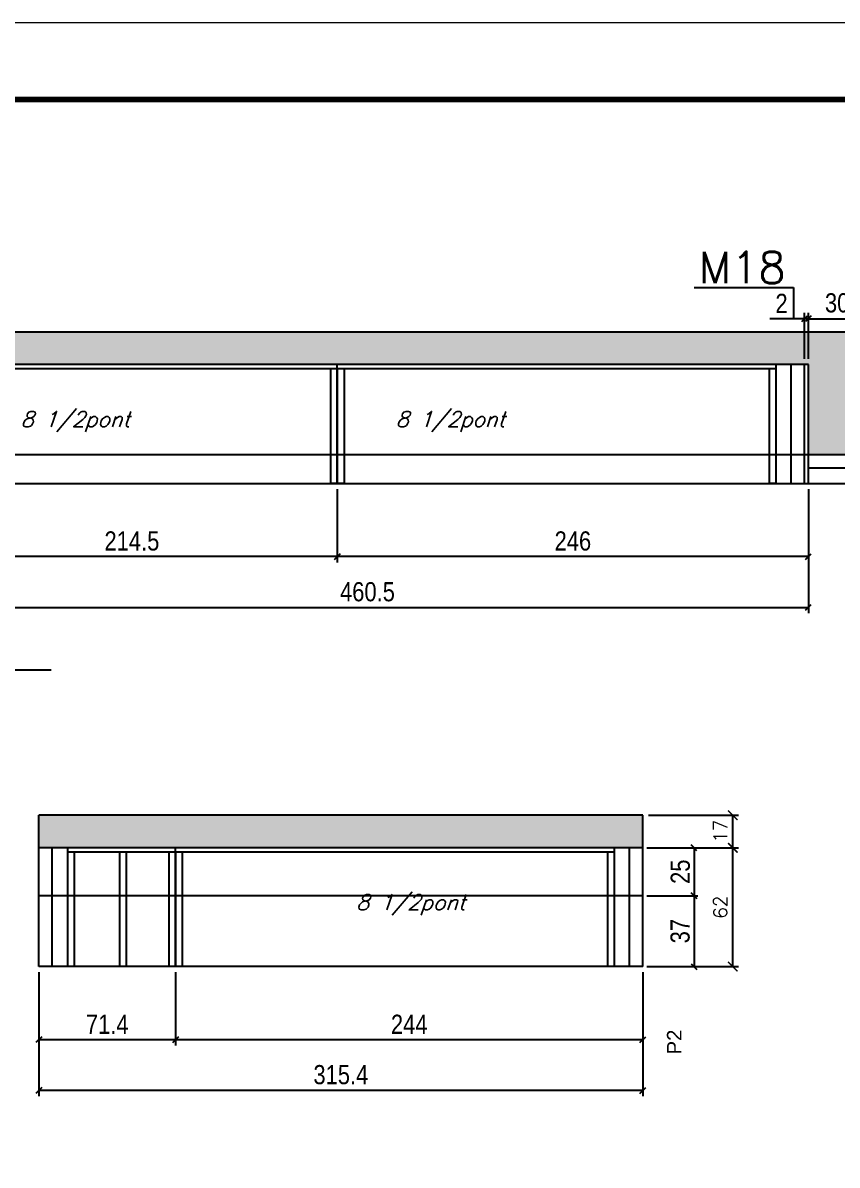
# Model space of a CAD drawing. Extents: x -3394 to 16474, y -5031 to 14397.
# Drawn here: x 4777 to 5202, y -1131 to -535 of the extents above; entities that cross this region are included whole.
import ezdxf

# ---------------------------------------------------------------- set-up
doc = ezdxf.new("R2010")
doc.units = 0
doc.linetypes.add('DASHED', pattern=[0.75, 0.5, -0.25])
doc.layers.get('0').update_dxf_attribs({"linetype": 'CONTINUOUS'})
doc.layers.get('Defpoints').update_dxf_attribs({"linetype": 'CONTINUOUS'})
for name, color, linetype in [('COTA', 241, 'CONTINUOUS'), ('NOMENCLATURA', 7, 'CONTINUOUS'), ('Painéis', 200, 'CONTINUOUS'), ('SARR_2.2x7', 40, 'CONTINUOUS'), ('SARR_3.5x7', 81, 'CONTINUOUS'), ('texto', 7, 'CONTINUOUS')]:
    doc.layers.add(name, color=color, linetype=linetype)
doc.layers.add('Folhas', color=255, linetype='CONTINUOUS', lineweight=9)
doc.layers.add('SARRAFO DE PRESSAO', color=251, linetype='DASHED', lineweight=9)
doc.styles.add('ARIAL', font='arial.ttf')
doc.styles.add('COTA TECNICA', font='techl___.ttf', dxfattribs={"height": 10})
doc.styles.add('ROMANS', font='romans.shx')
doc.styles.get("Standard").update_dxf_attribs({"font": 'ROMANS.SHX'})
doc.dimstyles.new('Cota Paínel', dxfattribs={"dimtxt": 7, "dimasz": 5, "dimexe": 3, "dimexo": 3, "dimgap": 3, "dimtad": 1, "dimdec": 1, "dimzin": 12, "dimdsep": 46, "dimtxsty": 'ROMANS', "dimblk": 'ARCHTICK', "dimcen": 0, "dimclrd": 4, "dimclre": 4, "dimclrt": 1, "dimadec": 1, "dimazin": 3, "dimtfac": 1, "dimtdec": 1, "dimtmove": 0, "dimatfit": 3, "dimldrblk": 'OBLIQUE', "dimfxl": 1, "dimtolj": 1, "dimtzin": 12, "dimarcsym": 0})
doc.dimstyles.new('PAINEL', dxfattribs={"dimtxt": 10, "dimasz": 3, "dimexe": 3, "dimexo": 3, "dimgap": 3, "dimtad": 1, "dimdec": 1, "dimzin": 12, "dimdsep": 46, "dimtxsty": 'COTA TECNICA', "dimblk1": 'OBLIQUE', "dimblk2": 'OBLIQUE', "dimsah": 1, "dimcen": 0.9, "dimclrd": 4, "dimclre": 4, "dimclrt": 240, "dimadec": 1, "dimazin": 3, "dimtfac": 1, "dimtdec": 1, "dimtmove": 0, "dimatfit": 3, "dimfxl": 1, "dimtolj": 1, "dimtzin": 12, "dimarcsym": 0})

# ---------------------------------------------------------------- blocks, each defined once
blk = doc.blocks.new('9999999999')
at = {"layer": 'Folhas'}
blk.add_lwpolyline([(98138.98, 34190.21), (99623.98, 34190.21), (99623.98, 35240.21), (98138.98, 35240.21)], close=True, dxfattribs=at)
at = {"layer": 'Folhas', "color": 30, "const_width": 3}
blk.add_lwpolyline([(98213.98, 34230.21), (99583.98, 34230.21), (99583.98, 35200.21), (98213.98, 35200.21)], close=True, dxfattribs=at)
blk = doc.blocks.new('_Oblique')
at = {"color": 0, "linetype": 'ByBlock', "lineweight": -2}
blk.add_line((-0.5, -0.5), (0.5, 0.5), dxfattribs=at)
blk = doc.blocks.new('*D1766')
at = {"layer": 'COTA', "color": 4, "linetype": 'ByBlock', "lineweight": -2, "transparency": 16777216}
for p, q in [((4940.73, -778.33), (4940.73, -816.52)), ((5186.73, -778.33), (5186.73, -816.52)), ((5186.73, -813.52), (4940.73, -813.52))]:
    blk.add_line(p, q, dxfattribs=at)
at = {"layer": 'Defpoints', "color": 0, "linetype": 'ByBlock', "transparency": 16777216}
for p in [(4940.73, -775.33), (5186.73, -775.33), (4940.73, -813.52)]:
    blk.add_point(p, dxfattribs=at)
at = {"layer": 'COTA', "color": 4, "linetype": 'ByBlock', "lineweight": -2, "transparency": 16777216, "xscale": 3, "yscale": 3, "zscale": 3, "rotation": 180}
blk.add_blockref('_Oblique', (4940.73, -813.52), dxfattribs=at)
at = {"layer": 'COTA', "color": 4, "linetype": 'ByBlock', "lineweight": -2, "transparency": 16777216, "xscale": 3, "yscale": 3, "zscale": 3}
blk.add_blockref('_Oblique', (5186.73, -813.52), dxfattribs=at)
at = {"layer": 'COTA', "color": 240, "linetype": 'ByBlock', "transparency": 16777216, "insert": (5063.73, -805.42), "char_height": 10, "attachment_point": 5, "style": 'COTA TECNICA'}
blk.add_mtext('\\A1;246', dxfattribs=at)
blk = doc.blocks.new('*D1767')
at = {"layer": 'COTA', "color": 4, "linetype": 'ByBlock', "lineweight": -2, "transparency": 16777216}
for p, q in [((4726.23, -778.33), (4726.23, -816.52)), ((4940.73, -778.33), (4940.73, -816.52)), ((4940.73, -813.52), (4726.23, -813.52))]:
    blk.add_line(p, q, dxfattribs=at)
at = {"layer": 'Defpoints', "color": 0, "linetype": 'ByBlock', "transparency": 16777216}
for p in [(4726.23, -775.33), (4940.73, -775.33), (4726.23, -813.52)]:
    blk.add_point(p, dxfattribs=at)
at = {"layer": 'COTA', "color": 4, "linetype": 'ByBlock', "lineweight": -2, "transparency": 16777216, "xscale": 3, "yscale": 3, "zscale": 3, "rotation": 180}
blk.add_blockref('_Oblique', (4726.23, -813.52), dxfattribs=at)
at = {"layer": 'COTA', "color": 4, "linetype": 'ByBlock', "lineweight": -2, "transparency": 16777216, "xscale": 3, "yscale": 3, "zscale": 3}
blk.add_blockref('_Oblique', (4940.73, -813.52), dxfattribs=at)
at = {"layer": 'COTA', "color": 240, "linetype": 'ByBlock', "transparency": 16777216, "insert": (4833.48, -805.41), "char_height": 10, "attachment_point": 5, "style": 'COTA TECNICA'}
blk.add_mtext('\\A1;214.5', dxfattribs=at)
blk = doc.blocks.new('*D1790')
at = {"layer": 'COTA', "color": 4, "lineweight": -2, "transparency": 16777216}
for p, q in [((4726.23, -778.33), (4726.23, -843.02)), ((5186.73, -778.33), (5186.73, -843.02)), ((4726.23, -840.02), (5186.73, -840.02))]:
    blk.add_line(p, q, dxfattribs=at)
at = {"layer": 'Defpoints', "color": 0, "transparency": 16777216}
for p in [(4726.23, -775.33), (5186.73, -775.33), (5186.73, -840.02)]:
    blk.add_point(p, dxfattribs=at)
at = {"layer": 'COTA', "color": 4, "lineweight": -2, "transparency": 16777216, "xscale": 3, "yscale": 3, "zscale": 3, "rotation": 180}
blk.add_blockref('_Oblique', (4726.23, -840.02), dxfattribs=at)
at = {"layer": 'COTA', "color": 4, "lineweight": -2, "transparency": 16777216, "xscale": 3, "yscale": 3, "zscale": 3}
blk.add_blockref('_Oblique', (5186.73, -840.02), dxfattribs=at)
at = {"layer": 'COTA', "color": 240, "transparency": 16777216, "insert": (4956.48, -831.91), "char_height": 10, "attachment_point": 5, "style": 'COTA TECNICA'}
blk.add_mtext('\\A1;460.5', dxfattribs=at)
blk = doc.blocks.new('*D1774')
at = {"layer": 'COTA', "color": 4, "linetype": 'ByBlock', "lineweight": -2, "transparency": 16777216}
for p, q in [((4856.28, -1030.5), (4856.28, -1068.69)), ((5100.28, -1030.5), (5100.28, -1068.69)), ((5100.28, -1065.69), (4856.28, -1065.69))]:
    blk.add_line(p, q, dxfattribs=at)
at = {"layer": 'Defpoints', "color": 0, "linetype": 'ByBlock', "transparency": 16777216}
for p in [(4856.28, -1027.5), (5100.28, -1027.5), (4856.28, -1065.69)]:
    blk.add_point(p, dxfattribs=at)
at = {"layer": 'COTA', "color": 4, "linetype": 'ByBlock', "lineweight": -2, "transparency": 16777216, "xscale": 3, "yscale": 3, "zscale": 3, "rotation": 180}
blk.add_blockref('_Oblique', (4856.28, -1065.69), dxfattribs=at)
at = {"layer": 'COTA', "color": 4, "linetype": 'ByBlock', "lineweight": -2, "transparency": 16777216, "xscale": 3, "yscale": 3, "zscale": 3}
blk.add_blockref('_Oblique', (5100.28, -1065.69), dxfattribs=at)
at = {"layer": 'COTA', "color": 240, "linetype": 'ByBlock', "transparency": 16777216, "insert": (4978.28, -1057.61), "char_height": 10, "attachment_point": 5, "style": 'COTA TECNICA'}
blk.add_mtext('\\A1;244', dxfattribs=at)
blk = doc.blocks.new('*D1775')
at = {"layer": 'COTA', "color": 4, "linetype": 'ByBlock', "lineweight": -2, "transparency": 16777216}
for p, q in [((4784.88, -1030.5), (4784.88, -1068.69)), ((4856.28, -1030.5), (4856.28, -1068.69)), ((4856.28, -1065.69), (4784.88, -1065.69))]:
    blk.add_line(p, q, dxfattribs=at)
at = {"layer": 'Defpoints', "color": 0, "linetype": 'ByBlock', "transparency": 16777216}
for p in [(4784.88, -1027.5), (4856.28, -1027.5), (4784.88, -1065.69)]:
    blk.add_point(p, dxfattribs=at)
at = {"layer": 'COTA', "color": 4, "linetype": 'ByBlock', "lineweight": -2, "transparency": 16777216, "xscale": 3, "yscale": 3, "zscale": 3, "rotation": 180}
blk.add_blockref('_Oblique', (4784.88, -1065.69), dxfattribs=at)
at = {"layer": 'COTA', "color": 4, "linetype": 'ByBlock', "lineweight": -2, "transparency": 16777216, "xscale": 3, "yscale": 3, "zscale": 3}
blk.add_blockref('_Oblique', (4856.28, -1065.69), dxfattribs=at)
at = {"layer": 'COTA', "color": 240, "linetype": 'ByBlock', "transparency": 16777216, "insert": (4820.58, -1057.61), "char_height": 10, "attachment_point": 5, "style": 'COTA TECNICA'}
blk.add_mtext('\\A1;71.4', dxfattribs=at)
blk = doc.blocks.new('*D1793')
at = {"layer": 'COTA', "color": 4, "linetype": 'ByBlock', "lineweight": -2, "transparency": 16777216}
for p, q in [((4784.88, -1030.5), (4784.88, -1095.19)), ((5100.28, -1030.5), (5100.28, -1095.19)), ((5100.28, -1092.19), (4784.88, -1092.19))]:
    blk.add_line(p, q, dxfattribs=at)
at = {"layer": 'Defpoints', "color": 0, "linetype": 'ByBlock', "transparency": 16777216}
for p in [(4784.88, -1027.5), (5100.28, -1027.5), (4784.88, -1092.19)]:
    blk.add_point(p, dxfattribs=at)
at = {"layer": 'COTA', "color": 4, "linetype": 'ByBlock', "lineweight": -2, "transparency": 16777216, "xscale": 3, "yscale": 3, "zscale": 3, "rotation": 180}
blk.add_blockref('_Oblique', (4784.88, -1092.19), dxfattribs=at)
at = {"layer": 'COTA', "color": 4, "linetype": 'ByBlock', "lineweight": -2, "transparency": 16777216, "xscale": 3, "yscale": 3, "zscale": 3}
blk.add_blockref('_Oblique', (5100.28, -1092.19), dxfattribs=at)
at = {"layer": 'COTA', "color": 240, "linetype": 'ByBlock', "transparency": 16777216, "insert": (4942.58, -1083.97), "char_height": 10, "attachment_point": 5, "style": 'COTA TECNICA'}
blk.add_mtext('\\A1;315.4', dxfattribs=at)
blk = doc.blocks.new('_ArchTick')
at = {"color": 0, "linetype": 'ByBlock', "const_width": 0.15}
blk.add_lwpolyline([(-0.5, -0.5), (0.5, 0.5)], dxfattribs=at)
blk = doc.blocks.new('*D1776')
at = {"layer": 'COTA', "color": 4, "lineweight": -2, "transparency": 16777216}
for p, q in [((5103.28, -965.5), (5150.23, -965.5)), ((5147.23, -1027.5), (5147.23, -965.5)), ((5103.28, -1027.5), (5150.23, -1027.5))]:
    blk.add_line(p, q, dxfattribs=at)
at = {"layer": 'Defpoints', "color": 0, "transparency": 16777216}
for p in [(5100.28, -965.5), (5147.23, -965.5), (5100.28, -1027.5)]:
    blk.add_point(p, dxfattribs=at)
at = {"layer": 'COTA', "color": 4, "lineweight": -2, "transparency": 16777216, "xscale": 5, "yscale": 5, "zscale": 5}
for p, rotation in [((5147.23, -965.5), 90), ((5147.23, -1027.5), 270)]:
    blk.add_blockref('_ArchTick', p, dxfattribs=dict(at, rotation=rotation))
at = {"layer": 'COTA', "color": 1, "transparency": 16777216, "insert": (5140.73, -996.5), "char_height": 7, "attachment_point": 5, "rotation": 90, "style": 'ROMANS'}
blk.add_mtext('\\A1;62', dxfattribs=at)
blk = doc.blocks.new('*D1777')
at = {"layer": 'COTA', "color": 4, "lineweight": -2, "transparency": 16777216}
for p, q in [((5103.28, -948.5), (5150.23, -948.5)), ((5147.23, -965.5), (5147.23, -948.5)), ((5103.28, -965.5), (5150.23, -965.5))]:
    blk.add_line(p, q, dxfattribs=at)
at = {"layer": 'Defpoints', "color": 0, "transparency": 16777216}
for p in [(5100.28, -948.5), (5147.23, -948.5), (5100.28, -965.5)]:
    blk.add_point(p, dxfattribs=at)
at = {"layer": 'COTA', "color": 4, "lineweight": -2, "transparency": 16777216, "xscale": 5, "yscale": 5, "zscale": 5}
for p, rotation in [((5147.23, -948.5), 90), ((5147.23, -965.5), 270)]:
    blk.add_blockref('_ArchTick', p, dxfattribs=dict(at, rotation=rotation))
at = {"layer": 'COTA', "color": 1, "transparency": 16777216, "insert": (5140.73, -956.81), "char_height": 7, "attachment_point": 5, "rotation": 90, "style": 'ROMANS'}
blk.add_mtext('\\A1;17', dxfattribs=at)
blk = doc.blocks.new('*D1761')
at = {"layer": 'COTA', "color": 4, "lineweight": -2, "transparency": 16777216}
for p, q in [((5184.73, -689.34), (5166.62, -689.34)), ((5184.73, -710.33), (5184.73, -686.34)), ((5186.73, -689.34), (5184.73, -689.34)), ((5186.73, -710.33), (5186.73, -686.34)), ((5186.73, -689.34), (5189.73, -689.34))]:
    blk.add_line(p, q, dxfattribs=at)
at = {"layer": 'Defpoints', "color": 0, "transparency": 16777216}
for p in [(5184.73, -689.34), (5184.73, -713.33), (5186.73, -713.33)]:
    blk.add_point(p, dxfattribs=at)
at = {"layer": 'COTA', "color": 4, "lineweight": -2, "transparency": 16777216, "xscale": 3, "yscale": 3, "zscale": 3}
blk.add_blockref('_Oblique', (5184.73, -689.34), dxfattribs=at)
at = {"layer": 'COTA', "color": 4, "lineweight": -2, "transparency": 16777216, "xscale": 3, "yscale": 3, "zscale": 3, "rotation": 180}
blk.add_blockref('_Oblique', (5186.73, -689.34), dxfattribs=at)
at = {"layer": 'COTA', "color": 240, "transparency": 16777216, "insert": (5172.68, -681.34), "char_height": 10, "attachment_point": 5, "style": 'COTA TECNICA'}
blk.add_mtext('\\A1;2', dxfattribs=at)
blk = doc.blocks.new('*D1788')
at = {"layer": 'COTA', "color": 4, "lineweight": -2, "transparency": 16777216}
for p, q in [((5186.73, -710.33), (5186.73, -686.34)), ((5186.73, -689.34), (5216.73, -689.34)), ((5216.73, -710.33), (5216.73, -686.34))]:
    blk.add_line(p, q, dxfattribs=at)
at = {"layer": 'Defpoints', "color": 0, "transparency": 16777216}
for p in [(5216.73, -689.34), (5186.73, -713.33), (5216.73, -713.33)]:
    blk.add_point(p, dxfattribs=at)
at = {"layer": 'COTA', "color": 4, "lineweight": -2, "transparency": 16777216, "xscale": 3, "yscale": 3, "zscale": 3, "rotation": 180}
blk.add_blockref('_Oblique', (5186.73, -689.34), dxfattribs=at)
at = {"layer": 'COTA', "color": 4, "lineweight": -2, "transparency": 16777216, "xscale": 3, "yscale": 3, "zscale": 3}
blk.add_blockref('_Oblique', (5216.73, -689.34), dxfattribs=at)
at = {"layer": 'COTA', "color": 240, "transparency": 16777216, "insert": (5201.73, -681.13), "char_height": 10, "attachment_point": 5, "style": 'COTA TECNICA'}
blk.add_mtext('\\A1;30', dxfattribs=at)
blk = doc.blocks.new('*D2170')
at = {"layer": 'COTA', "color": 4, "linetype": 'Continuous', "lineweight": -2, "transparency": 16777216}
for p, q in [((5102.28, -965.5), (5128.98, -965.5)), ((5126.98, -965.5), (5126.98, -990.5)), ((5102.28, -990.5), (5128.98, -990.5))]:
    blk.add_line(p, q, dxfattribs=at)
at = {"layer": 'Defpoints', "color": 0, "linetype": 'Continuous', "transparency": 16777216}
for p in [(5100.28, -965.5), (5100.28, -990.5), (5126.98, -990.5)]:
    blk.add_point(p, dxfattribs=at)
at = {"layer": 'COTA', "color": 4, "linetype": 'Continuous', "lineweight": -2, "transparency": 16777216, "xscale": 3, "yscale": 3, "zscale": 3}
for p, rotation in [((5126.98, -965.5), 90), ((5126.98, -990.5), 270)]:
    blk.add_blockref('_Oblique', p, dxfattribs=dict(at, rotation=rotation))
at = {"layer": 'COTA', "color": 240, "linetype": 'Continuous', "transparency": 16777216, "insert": (5119.87, -978), "char_height": 10, "attachment_point": 5, "rotation": 90, "style": 'COTA TECNICA'}
blk.add_mtext('\\A1;25', dxfattribs=at)
blk = doc.blocks.new('*D2171')
at = {"layer": 'COTA', "color": 4, "linetype": 'Continuous', "lineweight": -2, "transparency": 16777216}
for p, q in [((5102.28, -990.5), (5128.98, -990.5)), ((5126.98, -990.5), (5126.98, -1027.5)), ((5102.28, -1027.5), (5128.98, -1027.5))]:
    blk.add_line(p, q, dxfattribs=at)
at = {"layer": 'Defpoints', "color": 0, "linetype": 'Continuous', "transparency": 16777216}
for p in [(5100.28, -990.5), (5100.28, -1027.5), (5126.98, -1027.5)]:
    blk.add_point(p, dxfattribs=at)
at = {"layer": 'COTA', "color": 4, "linetype": 'Continuous', "lineweight": -2, "transparency": 16777216, "xscale": 3, "yscale": 3, "zscale": 3}
for p, rotation in [((5126.98, -990.5), 90), ((5126.98, -1027.5), 270)]:
    blk.add_blockref('_Oblique', p, dxfattribs=dict(at, rotation=rotation))
at = {"layer": 'COTA', "color": 240, "linetype": 'Continuous', "transparency": 16777216, "insert": (5119.76, -1009), "char_height": 10, "attachment_point": 5, "rotation": 90, "style": 'COTA TECNICA'}
blk.add_mtext('\\A1;37', dxfattribs=at)

msp = doc.modelspace()

# ---------------------------------------------------------------- hatches: boundary and pattern name
at = {"layer": 'COTA', "linetype": 'Continuous'}
h = msp.add_hatch(dxfattribs=at)
h.set_pattern_fill('AR-CONC', color=256, scale=0.05)
h.set_pattern_definition([(50, (-482.792, -6010.598), (9.1092334, -0.796954), [0.9525, -10.4775]), (355, (-482.792, -6010.598), (-1.762171, 9.552842), [0.762, -8.382029]), (100.45144, (-482.033, -6010.665), (7.347062, 8.755888), [0.8095, -8.904512]), (46.1842, (-482.792, -6008.058), (13.553952, -2.102116), [1.42875, -15.71625]), (96.63556, (-481.662, -6008.233), (11.870207, 12.371306), [1.21425, -13.35678]), (351.18415, (-482.792, -6008.058), (11.870207, 12.371306), [1.142998, -12.572987]), (21, (-481.522, -6008.693), (7.5807196, -5.11326), [0.9525, -10.4775]), (326, (-481.522, -6008.693), (3.090101, 9.209398), [0.762, -8.382]), (71.45144, (-480.89, -6009.119), (10.670821, 4.096138), [0.8095, -8.904497]), (37.5, (-482.792, -6010.5983), (0.1544302, 4.227752), [0, -8.2804, 0, -8.509, 0, -8.41375]), (7.5, (-482.792, -6010.5983), (3.340983, 5.0090287), [0, -4.8514, 0, -8.0899, 0, -3.20675]), (327.5, (-485.624, -6010.5983), (6.7795298, -0.2864372), [0, -3.175, 0, -9.906, 0, -13.1445]), (317.5, (-486.894, -6010.598), (7.406459, 1.2713246), [0, -4.1275, 0, -6.5786, 0, -9.3345])])
h.paths.add_polyline_path([(4726.23, -713.33), (5186.73, -713.33), (5186.73, -760.33), (5216.73, -760.33), (5216.73, -713.33), (5676.73, -713.33), (5676.73, -696.33), (4683.23, -696.33), (4396.23, -696.33), (4396.23, -713.33), (4683.23, -713.33), (4683.23, -775.33), (4726.23, -775.33)])
h = msp.add_hatch(dxfattribs=at)
h.set_pattern_fill('AR-CONC', color=256, scale=0.05)
h.set_pattern_definition([(50, (2327.7385, -8566.888), (9.1092334, -0.796954), [0.9525, -10.4775]), (355, (2327.7385, -8566.888), (-1.762171, 9.552842), [0.762, -8.382029]), (100.45144, (2328.498, -8566.954), (7.347062, 8.755888), [0.8095, -8.904512]), (46.1842, (2327.739, -8564.348), (13.553952, -2.102116), [1.42875, -15.71625]), (96.63556, (2328.868, -8564.523), (11.870207, 12.371306), [1.21425, -13.35678]), (351.18415, (2327.739, -8564.348), (11.870207, 12.371306), [1.142998, -12.572987]), (21, (2329.0085, -8564.983), (7.5807196, -5.11326), [0.9525, -10.4775]), (326, (2329.0085, -8564.983), (3.090101, 9.209398), [0.762, -8.382]), (71.45144, (2329.64, -8565.409), (10.670821, 4.096138), [0.8095, -8.904497]), (37.5, (2327.7385, -8566.888), (0.1544302, 4.227752), [0, -8.2804, 0, -8.509, 0, -8.41375]), (7.5, (2327.7385, -8566.888), (3.340983, 5.0090287), [0, -4.8514, 0, -8.0899, 0, -3.20675]), (327.5, (2324.9064, -8566.888), (6.7795298, -0.2864372), [0, -3.175, 0, -9.906, 0, -13.1445]), (317.5, (2323.6364, -8566.888), (7.406459, 1.2713246), [0, -4.1275, 0, -6.5786, 0, -9.3345])])
h.paths.add_polyline_path([(5100.28, -965.5), (5100.28, -948.5), (4784.88, -948.5), (4784.88, -965.5)])

# ---------------------------------------------------------------- linework, layer by layer
at = {"layer": 'COTA', "linetype": 'ByBlock'}
for p, q in [((5676.73, -696.33), (4683.23, -696.33)), ((5100.28, -948.5), (4784.88, -948.5)), ((4784.88, -965.5), (4784.88, -948.5)), ((5100.28, -965.5), (5100.28, -948.5))]:
    msp.add_line(p, q, dxfattribs=at)
at = {"layer": 'NOMENCLATURA', "linetype": 'Continuous'}
for p, q in [((5127.06, -673), (5178.94, -673)), ((5178.94, -673), (5178.94, -689.34)), ((4791.33, -872.81), (4720.44, -872.81))]:
    msp.add_line(p, q, dxfattribs=at)
at = {"layer": 'Painéis', "linetype": 'ByBlock'}
for p, q in [((5186.73, -713.33), (4726.23, -713.33)), ((4940.73, -775.33), (4940.73, -713.33)), ((5184.73, -775.33), (5184.73, -713.33)), ((5186.73, -775.33), (5186.73, -713.33)), ((5186.73, -760.33), (4726.23, -760.33)), ((5218.73, -760.33), (5186.73, -760.33)), ((5100.28, -965.5), (4784.88, -965.5)), ((4784.88, -1027.5), (4784.88, -965.5)), ((4856.28, -1027.5), (4856.28, -965.5)), ((5100.28, -1027.5), (5100.28, -965.5)), ((5100.28, -990.5), (4784.88, -990.5)), ((5100.28, -1027.5), (4784.88, -1027.5))]:
    msp.add_line(p, q, dxfattribs=at)
at = {"layer": 'Painéis'}
msp.add_line((4726.23, -775.33), (5676.73, -775.33), dxfattribs=at)
at = {"layer": 'SARR_2.2x7', "linetype": 'Continuous'}
for p, q in [((5177.73, -775.33), (5177.73, -713.33)), ((4940.73, -715.53), (4743.23, -715.53)), ((5169.73, -715.53), (4940.73, -715.53)), ((5218.73, -767.33), (5186.73, -767.33)), ((4791.88, -1027.5), (4791.88, -965.5)), ((5093.28, -1027.5), (5093.28, -965.5)), ((4856.28, -967.7), (4799.88, -967.7)), ((5085.28, -967.7), (4856.28, -967.7))]:
    msp.add_line(p, q, dxfattribs=at)
at = {"layer": 'SARR_3.5x7'}
for p, q in [((5169.73, -713.33), (5169.73, -775.33)), ((4937.23, -715.53), (4937.23, -775.33)), ((4940.73, -715.53), (4940.73, -775.33)), ((4944.23, -715.53), (4944.23, -775.33)), ((5166.23, -715.53), (5166.23, -775.33)), ((4940.73, -775.33), (4937.23, -775.33)), ((4944.23, -775.33), (4940.73, -775.33)), ((5169.73, -775.33), (5166.23, -775.33)), ((4799.88, -965.5), (4799.88, -1027.5)), ((5085.28, -965.5), (5085.28, -1027.5)), ((4803.38, -967.7), (4803.38, -1027.5)), ((4827.01, -967.7), (4827.01, -1027.5)), ((4830.51, -967.7), (4830.51, -1027.5)), ((4852.78, -967.7), (4852.78, -1027.5)), ((4856.28, -967.7), (4856.28, -1027.5)), ((4859.78, -967.7), (4859.78, -1027.5)), ((5081.78, -967.7), (5081.78, -1027.5)), ((4803.38, -1027.5), (4799.88, -1027.5)), ((4856.28, -1027.5), (4852.78, -1027.5)), ((4859.78, -1027.5), (4856.28, -1027.5)), ((5085.28, -1027.5), (5081.78, -1027.5))]:
    msp.add_line(p, q, dxfattribs=at)

# ---------------------------------------------------------------- block references
at = {"layer": 'SARRAFO DE PRESSAO', "color": 6, "linetype": 'ByBlock'}
msp.add_blockref('9999999999', (-93866.77, -35775.13), dxfattribs=at)

# ---------------------------------------------------------------- texts
at = {"layer": 'NOMENCLATURA', "linetype": 'Continuous'}
msp.add_text('M18', height=16.5, dxfattribs=at).set_placement((5129.54, -670.88))
at = {"layer": 'NOMENCLATURA', "linetype": 'Continuous', "style": 'ARIAL'}
msp.add_text('P2', height=7.567, rotation=90, dxfattribs=at).set_placement((5120.43, -1073.33))
at = {"layer": 'texto', "color": 2, "char_height": 8, "attachment_point": 5, "style": 'ROMANS'}
for insert in [(4803.9, -743.11), (4999.73, -743.11), (4979.08, -995.28)]:
    msp.add_mtext('{\\Q19;\\C256;8 1/2pont}', dxfattribs=dict(at, insert=insert))

# ---------------------------------------------------------------- dimensions: what is measured, and where the dimension line sits
at = {"layer": 'COTA'}
dim = msp.add_linear_dim(base=(5184.73, -689.34), p1=(5186.73, -713.33), p2=(5184.73, -713.33), dimstyle='PAINEL', dxfattribs=at)
dim.commit()
dim.dimension.update_dxf_attribs({"geometry": '*D1761', "text_midpoint": (5172.68, -689.34), "dimtype": 160})
for base, p1, p2, picture, middle in [((5216.73, -689.34), (5186.73, -713.33), (5216.73, -713.33), '*D1788', (5201.73, -681.13)), ((5186.73, -840.02), (4726.23, -775.33), (5186.73, -775.33), '*D1790', (4956.48, -831.91))]:
    dim = msp.add_linear_dim(base=base, p1=p1, p2=p2, dimstyle='PAINEL', dxfattribs=at)
    dim.commit()
    dim.dimension.update_dxf_attribs({"geometry": picture, "text_midpoint": middle})
at = {"layer": 'COTA', "linetype": 'ByBlock'}
for base, p1, p2, picture, middle in [((4726.23, -813.52), (4940.73, -775.33), (4726.23, -775.33), '*D1767', (4833.48, -805.41)), ((4784.88, -1065.69), (4856.28, -1027.5), (4784.88, -1027.5), '*D1775', (4820.58, -1057.61))]:
    dim = msp.add_linear_dim(base=base, p1=p1, p2=p2, angle=180, dimstyle='PAINEL', override={"dimtmove": 1}, dxfattribs=at)
    dim.commit()
    dim.dimension.update_dxf_attribs({"geometry": picture, "text_midpoint": middle})
for base, p1, p2, picture, middle in [((4940.73, -813.52), (5186.73, -775.33), (4940.73, -775.33), '*D1766', (5063.73, -805.42)), ((4784.88, -1092.19), (5100.28, -1027.5), (4784.88, -1027.5), '*D1793', (4942.58, -1083.97)), ((4856.28, -1065.69), (5100.28, -1027.5), (4856.28, -1027.5), '*D1774', (4978.28, -1057.61))]:
    dim = msp.add_linear_dim(base=base, p1=p1, p2=p2, angle=180, dimstyle='PAINEL', dxfattribs=at)
    dim.commit()
    dim.dimension.update_dxf_attribs({"geometry": picture, "text_midpoint": middle})
at = {"layer": 'COTA'}
dim = msp.add_linear_dim(base=(5147.23, -948.5), p1=(5100.28, -965.5), p2=(5100.28, -948.5), angle=90, dimstyle='Cota Paínel', dxfattribs=at)
dim.commit()
dim.dimension.update_dxf_attribs({"geometry": '*D1777', "text_midpoint": (5147.23, -956.81), "dimtype": 160})
dim = msp.add_linear_dim(base=(5147.23, -965.5), p1=(5100.28, -1027.5), p2=(5100.28, -965.5), angle=90, dimstyle='Cota Paínel', dxfattribs=at)
dim.commit()
dim.dimension.update_dxf_attribs({"geometry": '*D1776', "text_midpoint": (5140.73, -996.5)})
at = {"layer": 'COTA', "linetype": 'Continuous'}
for base, p1, p2, override, picture, middle in [((5126.98, -990.5), (5100.28, -965.5), (5100.28, -990.5), {"dimexe": 2, "dimexo": 2, "dimgap": 2, "dimadec": 8, "dimtix": 1, "dimatfit": 2, "dimldrblk": 'Oblique'}, '*D2170', (5119.87, -978)), ((5126.98, -1027.5), (5100.28, -990.5), (5100.28, -1027.5), {"dimexe": 2, "dimexo": 2, "dimgap": 2, "dimadec": 8, "dimtix": 1, "dimtmove": 1, "dimatfit": 2, "dimldrblk": 'Oblique'}, '*D2171', (5119.76, -1009))]:
    dim = msp.add_linear_dim(base=base, p1=p1, p2=p2, angle=90, dimstyle='PAINEL', override=override, dxfattribs=at)
    dim.commit()
    dim.dimension.update_dxf_attribs({"geometry": picture, "text_midpoint": middle})

doc.saveas('drawing.dxf')
